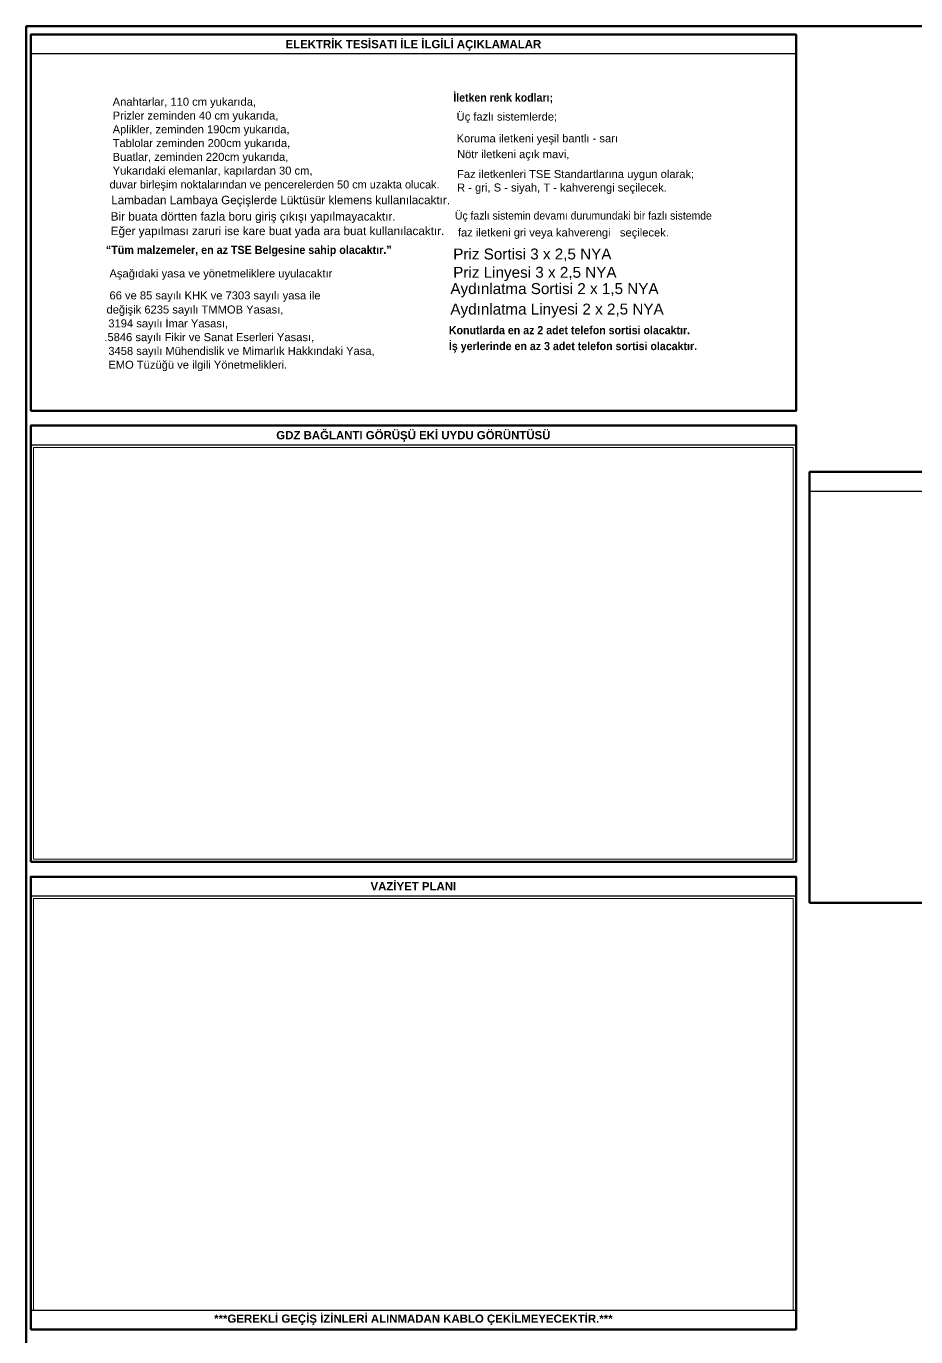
# Model space of a CAD drawing. Header units: millimetres. Extents: x -269 to 685, y 5394 to 6294.
# Drawn here: x -269.5 to 56.9, y 5813 to 6293.6 of the extents above; entities that cross this region are included whole.
import ezdxf
from ezdxf.enums import TextEntityAlignment as Align

# ---------------------------------------------------------------- set-up
doc = ezdxf.new("R2010")
doc.units = ezdxf.units.MM
for name, color, linetype, lineweight in [('BHP-RESIM', 7, 'Continuous', 13), ('BHP-TABLO', 7, 'Continuous', 25), ('LINYE', 7, 'Continuous', 53), ('YAZILARR', 7, 'Continuous', 25), ('ZIL', 7, 'Continuous', 20)]:
    doc.layers.add(name, color=color, linetype=linetype, lineweight=lineweight)
doc.layers.add('DOSEME', color=7, linetype='Continuous')
doc.layers.add('YAZI', color=7, linetype='Continuous')
doc.styles.add('BHP', font='arial.ttf')
doc.styles.add('BHP-K', font='arialbd.ttf')
picture_1 = doc.add_image_def('image1', size_in_pixel=(2000, 1083))
picture_2 = doc.add_image_def('image2', size_in_pixel=(2000, 1083))

msp = doc.modelspace()

# ---------------------------------------------------------------- linework, layer by layer
at = {"layer": 'BHP-TABLO'}
for p, q in [((-267.8, 6283.5), (13, 6283.5)), ((-267.8, 6140.1), (13, 6140.1)), ((18, 6123.1), (388, 6123.1)), ((-267.8, 5974.7), (13, 5974.7)), ((-267.8, 5822.73), (13, 5822.73))]:
    msp.add_line(p, q, dxfattribs=at)
at = {"layer": 'BHP-TABLO', "lineweight": 50}
for points in [[(-267.8, 6152.5), (13, 6152.5), (13, 6290.5), (-267.8, 6290.5)], [(-267.8, 5987.1), (13, 5987.1), (13, 6147.1), (-267.8, 6147.1)], [(18, 5972.1), (388, 5972.1), (388, 6130.1), (18, 6130.1)], [(-267.8, 5815.7), (13, 5815.7), (13, 5981.7), (-267.8, 5981.7)]]:
    msp.add_lwpolyline(points, close=True, dxfattribs=at)
at = {"layer": 'LINYE'}
for q in [(-269.45, 5393.56), (684.6, 6293.56)]:
    msp.add_line((-269.45, 6293.56), q, dxfattribs=at)

# ---------------------------------------------------------------- texts
at = {"layer": 'BHP-TABLO', "style": 'BHP-K'}
for s, p in [('ELEKTRİK TESİSATI İLE İLGİLİ AÇIKLAMALAR', (-127.4, 6287)), ('GDZ BAĞLANTI GÖRÜŞÜ EKİ UYDU GÖRÜNTÜSÜ', (-127.4, 6143.6)), ('VAZİYET PLANI', (-127.4, 5978.2))]:
    msp.add_text(s, height=3, dxfattribs=at).set_placement(p, align=Align.MIDDLE_CENTER)
at = {"layer": 'DOSEME', "style": 'BHP-K'}
for s, width, p in [('İletken renk kodları;', 0.924, (-112.75, 6265.91)), ('“Tüm malzemeler, en az TSE Belgesine sahip olacaktır.”', 0.938, (-240.21, 6210.06)), ('Konutlarda en az 2 adet telefon sortisi olacaktır.', 0.929, (-114.36, 6180.61)), ('İş yerlerinde en az 3 adet telefon sortisi olacaktır.', 0.931, (-114.36, 6174.78))]:
    msp.add_text(s, height=3, dxfattribs=dict(at, width=width)).set_placement(p)
at = {"layer": 'LINYE', "insert": (-127.4, 5819.21), "char_height": 3, "width": 274.8, "attachment_point": 5, "style": 'BHP-K'}
msp.add_mtext('***GEREKLİ GEÇİŞ İZİNLERİ ALINMADAN KABLO ÇEKİLMEYECEKTİR.***', dxfattribs=at)
at = {"layer": 'YAZI', "style": 'BHP'}
for s, p in [('Lambadan Lambaya Geçişlerde Lüktüsür klemens kullanılacaktır.', (-238.26, 6228.3)), ('Bir buata dörtten fazla boru giriş çıkışı yapılmayacaktır.', (-238.44, 6222.28)), ('Eğer yapılması zaruri ise kare buat yada ara buat kullanılacaktır.', (-238.44, 6216.96))]:
    msp.add_text(s, height=3.0733, dxfattribs=at).set_placement(p)
at = {"layer": 'YAZILARR', "style": 'BHP'}
for s, p in [('Priz Sortisi 3 x 2,5 NYA', (-112.78, 6208.04)), ('Priz Linyesi 3 x 2,5 NYA', (-112.78, 6201.32)), ('Aydınlatma Sortisi 2 x 1,5 NYA', (-113.82, 6195.34)), ('Aydınlatma Linyesi 2 x 2,5 NYA', (-113.82, 6187.84))]:
    msp.add_text(s, height=4, dxfattribs=at).set_placement(p)
at = {"layer": 'ZIL', "style": 'BHP'}
for s, height, p in [(' Anahtarlar, 110 cm yukarıda,', 2.9334, (-238.87, 6264.4)), (' Prizler zeminden 40 cm yukarıda,', 2.9334, (-238.87, 6259.34)), (' Üç fazlı sistemlerde;', 2.9335, (-112.67, 6258.95)), (' Aplikler, zeminden 190cm yukarıda,', 2.9334, (-238.87, 6254.29)), (' Tablolar zeminden 200cm yukarıda,', 2.9334, (-238.87, 6249.24)), (' Koruma iletkeni yeşil bantlı - sarı', 2.9335, (-112.67, 6250.97)), (' Buatlar, zeminden 220cm yukarıda,', 2.9334, (-238.87, 6244.19)), ('Nötr iletkeni açık mavi,', 2.9335, (-111.38, 6245.18)), (' Yukarıdaki elemanlar, kapılardan 30 cm, ', 2.9334, (-238.87, 6239.14)), ('Faz iletkenleri TSE Standartlarına uygun olarak;', 2.9335, (-111.38, 6237.9)), ('R - gri, S - siyah, T - kahverengi seçilecek.', 2.9335, (-111.38, 6232.95)), ('faz iletkeni gri veya kahverengi   seçilecek.', 2.9335, (-111.07, 6216.46)), (' Aşağıdaki yasa ve yönetmeliklere uyulacaktır', 2.9335, (-240.04, 6201.45)), (' 66 ve 85 sayılı KHK ve 7303 sayılı yasa ile', 2.9335, (-240.04, 6193.39)), ('değişik 6235 sayılı TMMOB Yasası,', 2.9335, (-239.99, 6188.21)), (' 3194 sayılı İmar Yasası,', 2.9335, (-240.46, 6183.13)), ('.5846 sayılı Fikir ve Sanat Eserleri Yasası,', 2.9335, (-240.77, 6178.08)), (' 3458 sayılı Mühendislik ve Mimarlık Hakkındaki Yasa,', 2.9335, (-240.46, 6173.03)), (' EMO Tüzüğü ve ilgili Yönetmelikleri.', 2.9335, (-240.46, 6167.97))]:
    msp.add_text(s, height=height, dxfattribs=at).set_placement(p)
for s, height, width, p in [('duvar birleşim noktalarından ve pencerelerden 50 cm uzakta olucak.', 2.9334, 0.977231, (-238.87, 6234.06)), (' Üç fazlı sistemin devamı durumundaki bir fazlı sistemde', 2.9335, 0.932, (-113.2, 6222.65))]:
    msp.add_text(s, height=height, dxfattribs=dict(at, width=width)).set_placement(p)

# ---------------------------------------------------------------- pictures from other files: only their frames are drawn
at = {"layer": 'BHP-RESIM'}
image = msp.add_image(picture_1, insert=(-266.8, 5988.1), size_in_units=(278.8, 150.97), dxfattribs=at)
image = msp.add_image(picture_2, insert=(-266.8, 5822.73), size_in_units=(278.8, 150.97), dxfattribs=at)

doc.saveas('drawing.dxf')
